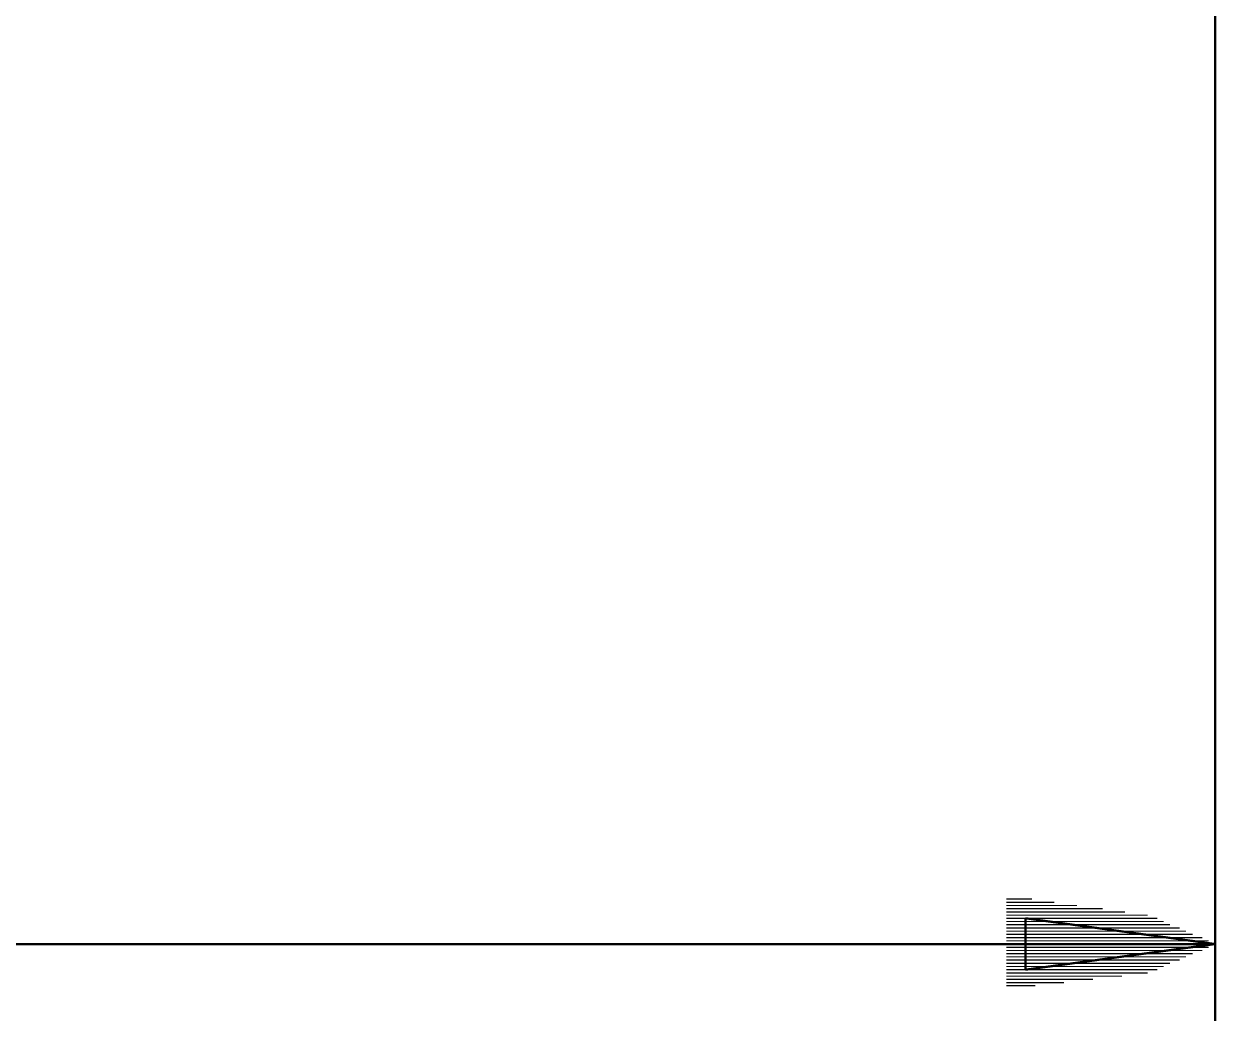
# Model space of a CAD drawing. Extents: x 0 to 74, y -1 to 105.
# Drawn here: x 39.39 to 50.49, y 45.72 to 55.02 of the extents above; entities that cross this region are included whole.
import ezdxf

# ---------------------------------------------------------------- set-up
doc = ezdxf.new("R2010")
doc.units = 0
doc.header["$MEASUREMENT"] = 0
doc.linetypes.add('atContinuous2', pattern=[0])
doc.layers.add('at_Entity', color=7, linetype='Continuous')

msp = doc.modelspace()

# ---------------------------------------------------------------- linework, layer by layer
at = {"layer": 'at_Entity', "color": 0, "linetype": 'atContinuous2'}
for p, q in [((50.482, 45.727), (50.482, 68.904)), ((48.717, 46.684), (48.717, 46.444)), ((50.482, 46.444), (48.717, 46.684)), ((21.532, 46.444), (50.482, 46.444)), ((48.717, 46.205), (50.482, 46.444)), ((48.717, 46.444), (48.717, 46.205))]:
    msp.add_line(p, q, dxfattribs=at)
at = {"layer": 'at_Entity', "color": 0}
for points in [[(50.482, 68.904, 0.0211, 0.0211, 0), (50.482, 45.727, 0.0211, 0.0211, 0)], [(48.717, 46.444, 0.0211, 0.0211, 0), (48.717, 46.684, 0.0211, 0.0211, 0)], [(48.717, 46.684, 0.0211, 0.0211, 0), (50.482, 46.444, 0.0211, 0.0211, 0)], [(48.717, 46.654, 0.0116, 0.0116, 0), (48.956, 46.654, 0.0116, 0.0116, 0)], [(48.717, 46.624, 0.0116, 0.0116, 0), (49.166, 46.624, 0.0116, 0.0116, 0)], [(48.717, 46.594, 0.0116, 0.0116, 0), (49.405, 46.594, 0.0116, 0.0116, 0)], [(48.717, 46.564, 0.0116, 0.0116, 0), (49.614, 46.564, 0.0116, 0.0116, 0)], [(48.717, 46.534, 0.0116, 0.0116, 0), (49.824, 46.534, 0.0116, 0.0116, 0)], [(50.482, 46.444, 0.0211, 0.0211, 0), (21.532, 46.444, 0.0211, 0.0211, 0)], [(50.482, 46.444, 0.0211, 0.0211, 0), (48.717, 46.205, 0.0211, 0.0211, 0)], [(48.717, 46.205, 0.0211, 0.0211, 0), (48.717, 46.444, 0.0211, 0.0211, 0)], [(48.717, 46.504, 0.0116, 0.0116, 0), (50.063, 46.504, 0.0116, 0.0116, 0)], [(48.717, 46.474, 0.0116, 0.0116, 0), (50.272, 46.474, 0.0116, 0.0116, 0)], [(48.717, 46.444, 0.0116, 0.0116, 0), (50.482, 46.444, 0.0116, 0.0116, 0)], [(48.717, 46.414, 0.0116, 0.0116, 0), (50.272, 46.414, 0.0116, 0.0116, 0)], [(48.717, 46.384, 0.0116, 0.0116, 0), (50.063, 46.384, 0.0116, 0.0116, 0)], [(48.717, 46.355, 0.0116, 0.0116, 0), (49.824, 46.355, 0.0116, 0.0116, 0)], [(48.717, 46.325, 0.0116, 0.0116, 0), (49.614, 46.325, 0.0116, 0.0116, 0)], [(48.717, 46.295, 0.0116, 0.0116, 0), (49.405, 46.295, 0.0116, 0.0116, 0)], [(48.717, 46.265, 0.0116, 0.0116, 0), (49.166, 46.265, 0.0116, 0.0116, 0)], [(48.717, 46.235, 0.0116, 0.0116, 0), (48.956, 46.235, 0.0116, 0.0116, 0)]]:
    msp.add_lwpolyline(points, format="xyseb", dxfattribs=at)
at = {"layer": 'at_Entity', "color": 7}
for points in [[(48.538, 46.863, 0.0116, 0.0116, 0), (48.777, 46.863, 0.0116, 0.0116, 0)], [(48.538, 46.833, 0.0116, 0.0116, 0), (48.986, 46.833, 0.0116, 0.0116, 0)], [(48.538, 46.803, 0.0116, 0.0116, 0), (49.196, 46.803, 0.0116, 0.0116, 0)], [(48.538, 46.773, 0.0116, 0.0116, 0), (49.435, 46.773, 0.0116, 0.0116, 0)], [(48.538, 46.743, 0.0116, 0.0116, 0), (49.644, 46.743, 0.0116, 0.0116, 0)], [(48.538, 46.713, 0.0116, 0.0116, 0), (49.854, 46.713, 0.0116, 0.0116, 0)], [(48.538, 46.684, 0.0116, 0.0116, 0), (49.943, 46.684, 0.0116, 0.0116, 0)], [(48.538, 46.654, 0.0116, 0.0116, 0), (50.003, 46.654, 0.0116, 0.0116, 0)], [(48.538, 46.624, 0.0116, 0.0116, 0), (50.063, 46.624, 0.0116, 0.0116, 0)], [(48.538, 46.594, 0.0116, 0.0116, 0), (50.153, 46.594, 0.0116, 0.0116, 0)], [(48.538, 46.564, 0.0116, 0.0116, 0), (50.212, 46.564, 0.0116, 0.0116, 0)], [(48.538, 46.534, 0.0116, 0.0116, 0), (50.272, 46.534, 0.0116, 0.0116, 0)], [(48.538, 46.504, 0.0116, 0.0116, 0), (50.362, 46.504, 0.0116, 0.0116, 0)], [(48.538, 46.474, 0.0116, 0.0116, 0), (50.422, 46.474, 0.0116, 0.0116, 0)], [(48.538, 46.444, 0.0116, 0.0116, 0), (50.482, 46.444, 0.0116, 0.0116, 0)], [(48.538, 46.414, 0.0116, 0.0116, 0), (50.422, 46.414, 0.0116, 0.0116, 0)], [(48.538, 46.384, 0.0116, 0.0116, 0), (50.362, 46.384, 0.0116, 0.0116, 0)], [(48.538, 46.355, 0.0116, 0.0116, 0), (50.272, 46.355, 0.0116, 0.0116, 0)], [(48.538, 46.325, 0.0116, 0.0116, 0), (50.212, 46.325, 0.0116, 0.0116, 0)], [(48.538, 46.295, 0.0116, 0.0116, 0), (50.153, 46.295, 0.0116, 0.0116, 0)], [(48.538, 46.265, 0.0116, 0.0116, 0), (50.063, 46.265, 0.0116, 0.0116, 0)], [(48.538, 46.235, 0.0116, 0.0116, 0), (50.003, 46.235, 0.0116, 0.0116, 0)], [(48.538, 46.205, 0.0116, 0.0116, 0), (49.943, 46.205, 0.0116, 0.0116, 0)], [(48.538, 46.175, 0.0116, 0.0116, 0), (49.854, 46.175, 0.0116, 0.0116, 0)], [(48.538, 46.145, 0.0116, 0.0116, 0), (49.614, 46.145, 0.0116, 0.0116, 0)], [(48.538, 46.115, 0.0116, 0.0116, 0), (49.345, 46.115, 0.0116, 0.0116, 0)], [(48.538, 46.085, 0.0116, 0.0116, 0), (49.076, 46.085, 0.0116, 0.0116, 0)], [(48.538, 46.055, 0.0116, 0.0116, 0), (48.807, 46.055, 0.0116, 0.0116, 0)]]:
    msp.add_lwpolyline(points, format="xyseb", dxfattribs=at)

doc.saveas('drawing.dxf')
